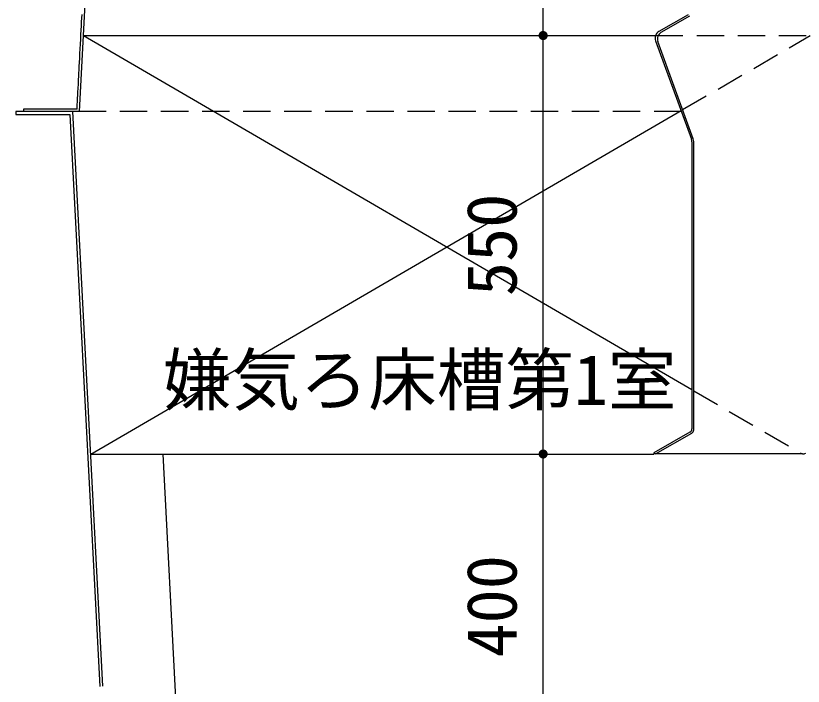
# Model space of a CAD drawing. Units: millimetres, scale not verified. Extents: x -8910 to 8910, y -6308 to 6308.
# Drawn here: x -6444 to -5409, y -3311 to -2429 of the extents above; entities that cross this region are included whole.
import ezdxf
from ezdxf.enums import TextEntityAlignment as Align

# ---------------------------------------------------------------- set-up
doc = ezdxf.new("R2010")
doc.units = ezdxf.units.MM
doc.header["$LTSCALE"] = 30
doc.linetypes.add('DASHED1', pattern=[1.8, 1.2, -0.6])
doc.layers.add('0-5_空気管', color=3, linetype='Continuous', lineweight=25)
doc.styles.add('ＭＳ ゴシック', font='')
doc.styles.get('ＭＳ ゴシック').set_extended_font_data('MS Gothic')

msp = doc.modelspace()

# ---------------------------------------------------------------- linework, layer by layer
at = {"layer": '0-5_空気管', "color": 4}
msp.add_line((-5751.12, -3405.41), (-5751.12, -2155.41), dxfattribs=at)
at = {"layer": '0-5_空気管'}
for p, q in [((-6360.62, -2555.41), (-6352.74, -2404.89)), ((-5560.64, -2428.04), (-5598.92, -2450.14)), ((-5595.98, -2451.21), (-5558.24, -2429.43)), ((-6355.38, -2455.41), (-5603.33, -2455.41)), ((-6355.38, -2455.41), (-5555.64, -2920.81)), ((-5781.12, -2455.41), (-5732.33, -2455.41)), ((-5603.32, -2462.22), (-5556.24, -2591.55)), ((-5553.84, -2591.12), (-5600.37, -2463.29)), ((-6360.62, -2555.41), (-6444.24, -2555.41)), ((-6434.24, -2552.21), (-6434.24, -2555.41)), ((-6363.66, -2552.21), (-6434.24, -2552.21)), ((-6329.66, -3310.64), (-6369.24, -2555.41)), ((-6363.66, -2552.21), (-6363.41, -2547.49)), ((-6345.66, -3005.41), (-5569.88, -2554.07)), ((-5555.64, -2594.97), (-5555.64, -2972.24)), ((-5553.24, -2973.62), (-5553.24, -2594.55)), ((-6345.66, -3005.41), (-5605.64, -3005.41)), ((-6250.95, -3005.41), (-6230.57, -3394.51)), ((-5410.31, -3005.38), (-5605.64, -3005.38))]:
    msp.add_line(p, q, dxfattribs=at)
at = {"layer": '0-5_空気管', "linetype": 'DASHED1'}
for p, q in [((-5603.33, -2455.41), (-5400.25, -2455.41)), ((-5567.78, -2552.85), (-5400.25, -2455.41)), ((-5569.4, -2555.41), (-6360.62, -2555.41)), ((-5553.24, -2922.2), (-5410.31, -3005.38))]:
    msp.add_line(p, q, dxfattribs=at)
at = {"layer": '0-5_空気管'}
for points in [[(-6363.41, -2547.49), (-6363.31, -2545.51), (-6363.18, -2543.14), (-6363.04, -2540.44), (-6362.88, -2537.46), (-6362.72, -2534.26), (-6362.54, -2530.9), (-6362.17, -2523.9), (-6361.98, -2520.35), (-6361.79, -2516.74), (-6361.6, -2513.02), (-6361.39, -2509.13), (-6361.17, -2505), (-6360.94, -2500.59), (-6360.69, -2495.84), (-6360.42, -2490.69), (-6360.12, -2485.1), (-6359.81, -2479.17), (-6359.49, -2473), (-6359.15, -2466.72), (-6358.82, -2460.42), (-6358.5, -2454.23), (-6358.18, -2448.25), (-6357.89, -2442.61), (-6357.61, -2437.37), (-6357.35, -2432.46), (-6357.1, -2427.77)], [(-6444.24, -2555.41), (-6444.24, -2559.41), (-6373.04, -2559.41), (-6333.66, -3310.85)], [(-5558.14, -2976.57), (-5605.64, -3003.99), (-5605.64, -3005.41)], [(-5603.24, -3005.41), (-5603.24, -3005.38), (-5555.74, -2977.95)]]:
    msp.add_lwpolyline(points, dxfattribs=at)
for centre, radius, start, end in [((-5593.92, -2458.8), 10, 119.99998, 200), ((-5590.98, -2459.88), 10, 119.99998, 200), ((-5565.64, -2594.97), 10, 0, 20), ((-5563.24, -2594.55), 10, 0, 20), ((-5560.64, -2972.24), 5, 300, 0), ((-5558.24, -2973.62), 5, 300, 0)]:
    msp.add_arc(centre, radius, start, end, dxfattribs=at)
msp.add_ellipse((-5408.19, -2999.6), major_axis=(-5.88, -4.07), ratio=0.6969, start_param=0.7888832, end_param=1.4536103, dxfattribs=at)
at = {"layer": '0-5_空気管', "color": 92}
for points in [[(-5756.55, -2452.86), (-5751.12, -2455.41), (-5756.83, -2453.56)], [(-5756.19, -2452.2), (-5751.12, -2455.41), (-5756.55, -2452.86)], [(-5755.74, -2451.59), (-5751.12, -2455.41), (-5756.19, -2452.2)], [(-5755.23, -2451.04), (-5751.12, -2455.41), (-5755.74, -2451.59)], [(-5754.65, -2450.56), (-5751.12, -2455.41), (-5755.23, -2451.04)], [(-5754.01, -2450.15), (-5751.12, -2455.41), (-5754.65, -2450.56)], [(-5753.33, -2449.83), (-5751.12, -2455.41), (-5754.01, -2450.15)], [(-5753.33, -2449.83), (-5751.12, -2449.41), (-5751.12, -2455.41)], [(-5752.61, -2449.6), (-5751.12, -2449.41), (-5753.33, -2449.83)], [(-5751.87, -2449.46), (-5751.12, -2449.41), (-5752.61, -2449.6)], [(-5751.12, -2449.41), (-5745.12, -2455.41), (-5751.12, -2455.41)], [(-5750.74, -2449.42), (-5745.12, -2455.41), (-5751.12, -2449.41)], [(-5750, -2449.52), (-5745.12, -2455.41), (-5750.74, -2449.42)], [(-5749.27, -2449.71), (-5745.12, -2455.41), (-5750, -2449.52)], [(-5748.57, -2449.98), (-5745.12, -2455.41), (-5749.27, -2449.71)], [(-5747.91, -2450.35), (-5745.12, -2455.41), (-5748.57, -2449.98)], [(-5747.3, -2450.79), (-5745.12, -2455.41), (-5747.91, -2450.35)], [(-5746.75, -2451.3), (-5745.12, -2455.41), (-5747.3, -2450.79)], [(-5746.75, -2451.3), (-5745.17, -2454.66), (-5745.12, -2455.41)], [(-5746.27, -2451.88), (-5745.17, -2454.66), (-5746.75, -2451.3)], [(-5746.27, -2451.88), (-5745.31, -2453.92), (-5745.17, -2454.66)], [(-5745.86, -2452.52), (-5745.31, -2453.92), (-5746.27, -2451.88)], [(-5745.86, -2452.52), (-5745.54, -2453.2), (-5745.31, -2453.92)], [(-5757.11, -2455.03), (-5751.12, -2455.41), (-5757.12, -2455.41)], [(-5757.12, -2455.41), (-5755.49, -2459.52), (-5757.07, -2456.16)], [(-5757.12, -2455.41), (-5754.95, -2460.03), (-5755.49, -2459.52)], [(-5751.12, -2455.41), (-5754.95, -2460.03), (-5757.12, -2455.41)], [(-5757.01, -2454.29), (-5751.12, -2455.41), (-5757.11, -2455.03)], [(-5757.07, -2456.16), (-5755.98, -2458.94), (-5756.93, -2456.9)], [(-5757.07, -2456.16), (-5755.49, -2459.52), (-5755.98, -2458.94)], [(-5756.83, -2453.56), (-5751.12, -2455.41), (-5757.01, -2454.29)], [(-5756.93, -2456.9), (-5756.38, -2458.3), (-5756.7, -2457.62)], [(-5756.93, -2456.9), (-5755.98, -2458.94), (-5756.38, -2458.3)], [(-5751.12, -2455.41), (-5754.34, -2460.48), (-5754.95, -2460.03)], [(-5751.12, -2455.41), (-5753.68, -2460.84), (-5754.34, -2460.48)], [(-5751.12, -2455.41), (-5752.98, -2461.12), (-5753.68, -2460.84)], [(-5751.12, -2455.41), (-5752.25, -2461.31), (-5752.98, -2461.12)], [(-5751.12, -2455.41), (-5751.5, -2461.4), (-5752.25, -2461.31)], [(-5751.12, -2455.41), (-5751.12, -2461.41), (-5751.5, -2461.4)], [(-5751.12, -2455.41), (-5750.37, -2461.36), (-5751.12, -2461.41)], [(-5751.12, -2455.41), (-5749.63, -2461.22), (-5750.37, -2461.36)], [(-5751.12, -2455.41), (-5748.91, -2460.99), (-5749.63, -2461.22)], [(-5751.12, -2455.41), (-5748.23, -2460.67), (-5748.91, -2460.99)], [(-5745.12, -2455.41), (-5748.23, -2460.67), (-5751.12, -2455.41)], [(-5745.12, -2455.41), (-5747.59, -2460.27), (-5748.23, -2460.67)], [(-5745.12, -2455.41), (-5747.01, -2459.79), (-5747.59, -2460.27)], [(-5745.12, -2455.41), (-5746.5, -2459.24), (-5747.01, -2459.79)], [(-5745.12, -2455.41), (-5746.06, -2458.63), (-5746.5, -2459.24)], [(-5745.12, -2455.41), (-5745.69, -2457.97), (-5746.06, -2458.63)], [(-5745.12, -2455.41), (-5745.41, -2457.27), (-5745.69, -2457.97)], [(-5745.12, -2455.41), (-5745.23, -2456.54), (-5745.41, -2457.27)], [(-5745.12, -2455.41), (-5745.13, -2455.79), (-5745.23, -2456.54)], [(-5755.23, -3001.04), (-5751.12, -3005.41), (-5755.74, -3001.59)], [(-5754.65, -3000.56), (-5751.12, -3005.41), (-5755.23, -3001.04)], [(-5754.01, -3000.15), (-5751.12, -3005.41), (-5754.65, -3000.56)], [(-5753.33, -2999.83), (-5751.12, -3005.41), (-5754.01, -3000.15)], [(-5753.33, -2999.83), (-5751.12, -2999.41), (-5751.12, -3005.41)], [(-5752.61, -2999.6), (-5751.12, -2999.41), (-5753.33, -2999.83)], [(-5751.87, -2999.46), (-5751.12, -2999.41), (-5752.61, -2999.6)], [(-5751.12, -2999.41), (-5745.12, -3005.41), (-5751.12, -3005.41)], [(-5750.74, -2999.42), (-5745.12, -3005.41), (-5751.12, -2999.41)], [(-5750, -2999.52), (-5745.12, -3005.41), (-5750.74, -2999.42)], [(-5749.27, -2999.7), (-5745.12, -3005.41), (-5750, -2999.52)], [(-5748.57, -2999.98), (-5745.12, -3005.41), (-5749.27, -2999.7)], [(-5747.91, -3000.34), (-5745.12, -3005.41), (-5748.57, -2999.98)], [(-5747.3, -3000.79), (-5745.12, -3005.41), (-5747.91, -3000.34)], [(-5747.3, -3000.79), (-5745.17, -3004.66), (-5745.12, -3005.41)], [(-5746.75, -3001.3), (-5745.17, -3004.66), (-5747.3, -3000.79)], [(-5746.75, -3001.3), (-5745.31, -3003.92), (-5745.17, -3004.66)], [(-5746.27, -3001.88), (-5745.31, -3003.92), (-5746.75, -3001.3)], [(-5757.11, -3005.03), (-5751.12, -3005.41), (-5757.12, -3005.41)], [(-5757.12, -3005.41), (-5754.95, -3010.03), (-5757.07, -3006.16)], [(-5757.12, -3005.41), (-5754.34, -3010.48), (-5754.95, -3010.03)], [(-5751.12, -3005.41), (-5754.34, -3010.48), (-5757.12, -3005.41)], [(-5757.01, -3004.29), (-5751.12, -3005.41), (-5757.11, -3005.03)], [(-5757.07, -3006.16), (-5755.49, -3009.52), (-5756.93, -3006.9)], [(-5757.07, -3006.16), (-5754.95, -3010.03), (-5755.49, -3009.52)], [(-5756.83, -3003.56), (-5751.12, -3005.41), (-5757.01, -3004.29)], [(-5756.93, -3006.9), (-5755.98, -3008.94), (-5756.7, -3007.62)], [(-5756.93, -3006.9), (-5755.49, -3009.52), (-5755.98, -3008.94)], [(-5756.55, -3002.86), (-5751.12, -3005.41), (-5756.83, -3003.56)], [(-5756.7, -3007.62), (-5755.98, -3008.94), (-5756.38, -3008.3)], [(-5756.19, -3002.2), (-5751.12, -3005.41), (-5756.55, -3002.86)], [(-5755.74, -3001.59), (-5751.12, -3005.41), (-5756.19, -3002.2)], [(-5751.12, -3005.41), (-5753.68, -3010.84), (-5754.34, -3010.48)], [(-5751.12, -3005.41), (-5752.98, -3011.12), (-5753.68, -3010.84)], [(-5751.12, -3005.41), (-5752.25, -3011.3), (-5752.98, -3011.12)], [(-5751.12, -3005.41), (-5751.5, -3011.4), (-5752.25, -3011.3)], [(-5751.12, -3005.41), (-5751.12, -3011.41), (-5751.5, -3011.4)], [(-5751.12, -3005.41), (-5750.37, -3011.36), (-5751.12, -3011.41)], [(-5751.12, -3005.41), (-5749.63, -3011.22), (-5750.37, -3011.36)], [(-5751.12, -3005.41), (-5748.91, -3010.99), (-5749.63, -3011.22)], [(-5751.12, -3005.41), (-5748.23, -3010.67), (-5748.91, -3010.99)], [(-5745.12, -3005.41), (-5748.23, -3010.67), (-5751.12, -3005.41)], [(-5745.12, -3005.41), (-5747.59, -3010.26), (-5748.23, -3010.67)], [(-5745.12, -3005.41), (-5747.01, -3009.78), (-5747.59, -3010.26)], [(-5745.12, -3005.41), (-5746.5, -3009.23), (-5747.01, -3009.78)], [(-5745.12, -3005.41), (-5746.06, -3008.63), (-5746.5, -3009.23)], [(-5746.27, -3001.88), (-5745.54, -3003.2), (-5745.31, -3003.92)], [(-5745.86, -3002.52), (-5745.54, -3003.2), (-5746.27, -3001.88)], [(-5745.12, -3005.41), (-5745.69, -3007.96), (-5746.06, -3008.63)], [(-5745.12, -3005.41), (-5745.41, -3007.26), (-5745.69, -3007.96)], [(-5745.12, -3005.41), (-5745.23, -3006.53), (-5745.41, -3007.26)], [(-5745.12, -3005.41), (-5745.13, -3005.79), (-5745.23, -3006.53)]]:
    msp.add_solid(points, dxfattribs=at)

# ---------------------------------------------------------------- texts
at = {"layer": '0-5_空気管', "color": 4, "style": 'ＭＳ ゴシック'}
for s, p in [('550', (-5766.12, -2797.91)), ('400', (-5766.12, -3272.91))]:
    msp.add_text(s, height=65.98, rotation=90, dxfattribs=at).set_placement(p, align=Align.BOTTOM_LEFT)
msp.add_text('嫌気ろ床槽第1室', height=65.98, dxfattribs=at).set_placement((-6250.82, -2960.61), align=Align.BOTTOM_LEFT)

doc.saveas('drawing.dxf')
